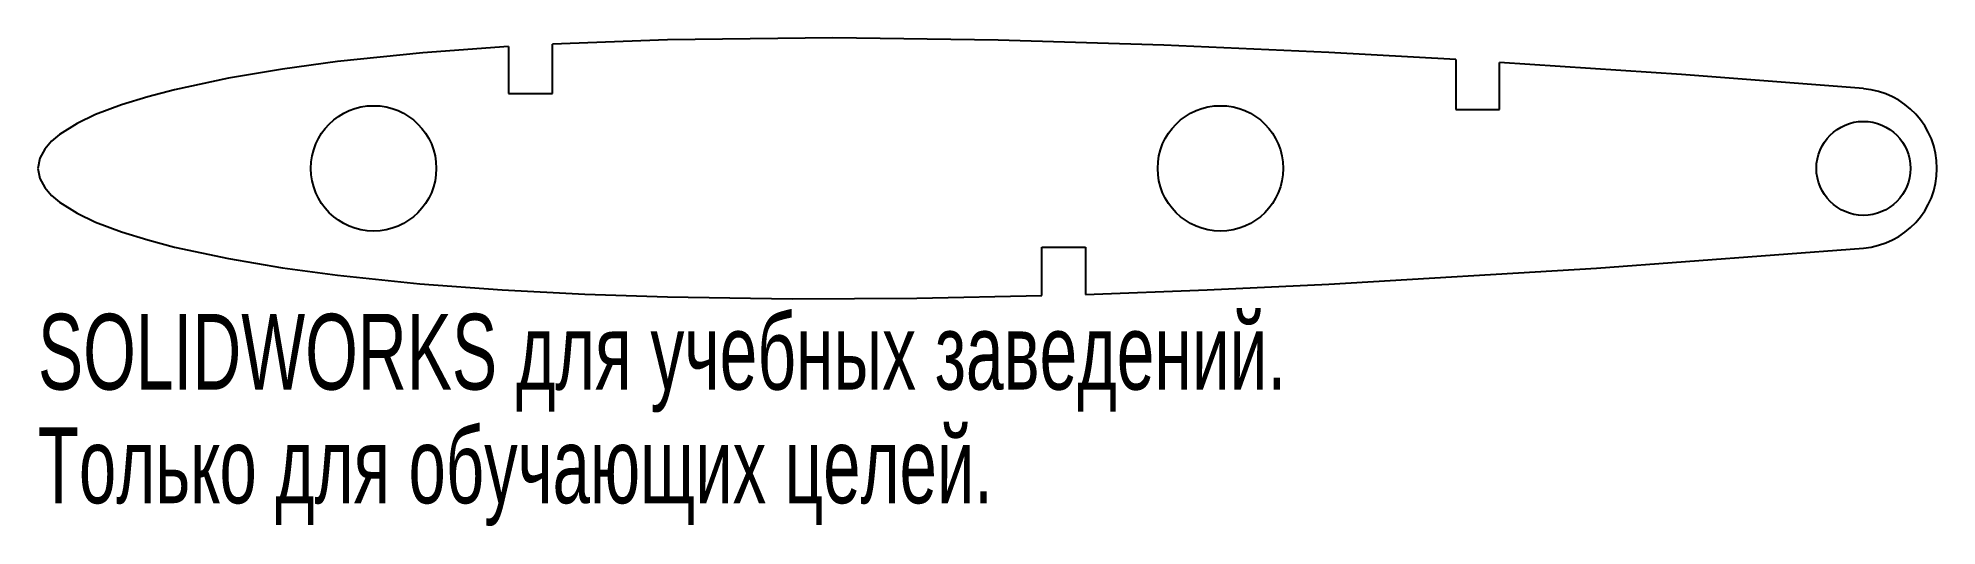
# Model space of a CAD drawing. Extents: x 34 to 155, y -23 to 8.
import ezdxf
from ezdxf.enums import TextEntityAlignment as Align

# ---------------------------------------------------------------- set-up
doc = ezdxf.new("R2010")
doc.units = 0
doc.layers.get('0').update_dxf_attribs({"linetype": 'CONTINUOUS'})

msp = doc.modelspace()

# ---------------------------------------------------------------- linework, layer by layer
at = {"color": 7, "linetype": 'CONTINUOUS'}
for p, q in [((63.6, 7.78), (63.6, 4.78)), ((66.4, 4.78), (66.4, 7.93)), ((124, 6.94), (124, 3.76)), ((126.8, 3.76), (126.8, 6.76)), ((63.6, 4.78), (66.4, 4.78)), ((124, 3.76), (126.8, 3.76)), ((97.6, -5.04), (100.4, -5.04)), ((97.6, -8.12), (97.6, -5.04)), ((100.4, -5.04), (100.4, -8.04))]:
    msp.add_line(p, q, dxfattribs=at)
at = {"color": 7, "linetype": 'CONTINUOUS', "flags": 128}
for points in [[(63.6, 7.78), (58.14, 7.38), (52.69, 6.81), (49.2, 6.34), (45.74, 5.76), (42.3, 5.02), (40.6, 4.57), (38.92, 4.05), (37.27, 3.43), (36.09, 2.86), (34.97, 2.15), (34.47, 1.73), (34.03, 1.23), (33.72, 0.65), (33.6, 0)], [(124, 6.94), (115.92, 7.39), (105.38, 7.86), (94.83, 8.19), (84.28, 8.32), (73.74, 8.2), (66.4, 7.93)], [(150, 5.09), (138.4, 5.98), (126.8, 6.76)], [(33.6, 0), (33.72, -0.65), (34.03, -1.23), (34.47, -1.73), (34.97, -2.15), (36.09, -2.86), (37.27, -3.43), (38.92, -4.05), (40.6, -4.57), (42.3, -5.02), (45.74, -5.76), (49.2, -6.34), (52.69, -6.81), (57.94, -7.36), (63.2, -7.75), (68.46, -8.03), (73.74, -8.2), (81.69, -8.32), (89.65, -8.28), (97.6, -8.12)], [(100.4, -8.04), (108.16, -7.75), (115.92, -7.39), (132.97, -6.36), (150, -5.09)]]:
    msp.add_lwpolyline(points, dxfattribs=at)
at = {"color": 7, "linetype": 'CONTINUOUS'}
for centre, radius in [((55, 0), 4), ((109, 0), 4), ((150, 0), 3)]:
    msp.add_circle(centre, radius, dxfattribs=at)
msp.add_arc((149.59, 0), 5.1, 274.6317, 85.3683, dxfattribs=at)

# ---------------------------------------------------------------- texts
for s, width, p in [('SOLIDWORKS для учебных заведений.', 0.668182, (33.6, -15.57)), ('Только для обучающих целей.', 0.661111, (33.6, -22.82))]:
    msp.add_text(s, height=4.8336, dxfattribs=dict(at, width=width)).set_placement(p, align=Align.BOTTOM_LEFT)

doc.saveas('drawing.dxf')
